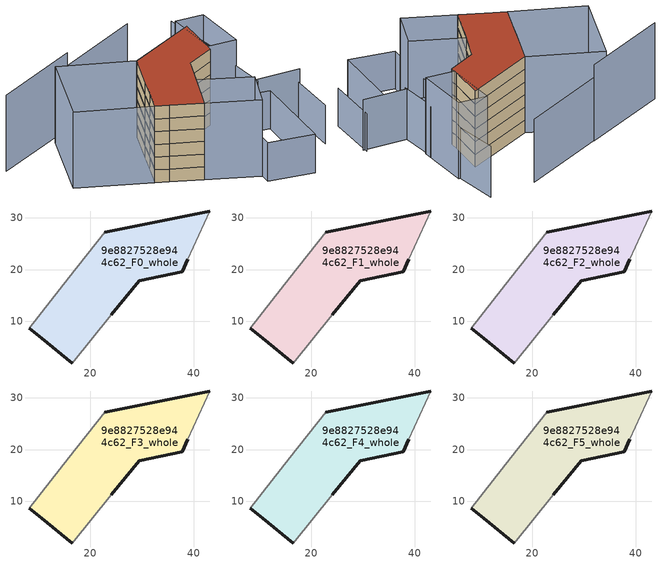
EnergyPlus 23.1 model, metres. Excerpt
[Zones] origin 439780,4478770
9e8827528e944c62_F0_whole
 floor ground (EU_floor_Construction): 43.13,31.33 38.9,21.97 37.83,19.61 29.48,17.83 24.08,11.22 16.49,1.89 10.58,6.67 8.15,8.63 12.35,13.96 15.78,18.37 22.75,27.2 z0
 wall outside (EU_wall_Construction): 43.13,31.33 22.75,27.2 / 8.15,8.63 10.58,6.67 16.49,1.89 / 24.08,11.22 29.48,17.83 37.83,19.61 38.9,21.97 z0:3
 wall adiabatic (EU_wall_Construction): 22.75,27.2 15.78,18.37 12.35,13.96 8.15,8.63 / 16.49,1.89 24.08,11.22 / 38.9,21.97 43.13,31.33 z0:3
9e8827528e944c62_F1_whole
 floor to 9e8827528e944c62_F0_whole (EU_floor_Construction): 43.13,31.33 38.9,21.97 37.83,19.61 29.48,17.83 24.08,11.22 16.49,1.89 10.58,6.67 8.15,8.63 12.35,13.96 15.78,18.37 22.75,27.2 z3
 wall outside (EU_wall_Construction): 43.13,31.33 22.75,27.2 / 8.15,8.63 10.58,6.67 16.49,1.89 / 24.08,11.22 29.48,17.83 37.83,19.61 38.9,21.97 z3:6
 wall adiabatic (EU_wall_Construction): 22.75,27.2 15.78,18.37 12.35,13.96 8.15,8.63 / 16.49,1.89 24.08,11.22 / 38.9,21.97 43.13,31.33 z3:6
9e8827528e944c62_F2_whole
 floor to 9e8827528e944c62_F1_whole (EU_floor_Construction): 43.13,31.33 38.9,21.97 37.83,19.61 29.48,17.83 24.08,11.22 16.49,1.89 10.58,6.67 8.15,8.63 12.35,13.96 15.78,18.37 22.75,27.2 z6
 wall outside (EU_wall_Construction): 43.13,31.33 22.75,27.2 / 8.15,8.63 10.58,6.67 16.49,1.89 / 24.08,11.22 29.48,17.83 37.83,19.61 38.9,21.97 z6:9
 wall adiabatic (EU_wall_Construction): 22.75,27.2 15.78,18.37 12.35,13.96 8.15,8.63 / 16.49,1.89 24.08,11.22 / 38.9,21.97 43.13,31.33 z6:9
9e8827528e944c62_F3_whole
 floor to 9e8827528e944c62_F2_whole (EU_floor_Construction): 43.13,31.33 38.9,21.97 37.83,19.61 29.48,17.83 24.08,11.22 16.49,1.89 10.58,6.67 8.15,8.63 12.35,13.96 15.78,18.37 22.75,27.2 z9
 wall outside (EU_wall_Construction): 43.13,31.33 22.75,27.2 / 8.15,8.63 10.58,6.67 16.49,1.89 / 24.08,11.22 29.48,17.83 37.83,19.61 38.9,21.97 z9:12
 wall adiabatic (EU_wall_Construction): 22.75,27.2 15.78,18.37 12.35,13.96 8.15,8.63 / 16.49,1.89 24.08,11.22 / 38.9,21.97 43.13,31.33 z9:12
9e8827528e944c62_F4_whole
 floor to 9e8827528e944c62_F3_whole (EU_floor_Construction): 43.13,31.33 38.9,21.97 37.83,19.61 29.48,17.83 24.08,11.22 16.49,1.89 10.58,6.67 8.15,8.63 12.35,13.96 15.78,18.37 22.75,27.2 z12
 wall outside (EU_wall_Construction): 43.13,31.33 22.75,27.2 / 8.15,8.63 10.58,6.67 16.49,1.89 / 24.08,11.22 29.48,17.83 37.83,19.61 38.9,21.97 z12:15
 wall adiabatic (EU_wall_Construction): 22.75,27.2 15.78,18.37 12.35,13.96 8.15,8.63 / 16.49,1.89 24.08,11.22 / 38.9,21.97 43.13,31.33 z12:15
9e8827528e944c62_F5_whole
 floor to 9e8827528e944c62_F4_whole (EU_floor_Construction): 43.13,31.33 38.9,21.97 37.83,19.61 29.48,17.83 24.08,11.22 16.49,1.89 10.58,6.67 8.15,8.63 12.35,13.96 15.78,18.37 22.75,27.2 z15
 wall outside (EU_wall_Construction): 43.13,31.33 22.75,27.2 / 8.15,8.63 10.58,6.67 16.49,1.89 / 24.08,11.22 29.48,17.83 37.83,19.61 38.9,21.97 z15:18
 wall adiabatic (EU_wall_Construction): 22.75,27.2 15.78,18.37 12.35,13.96 8.15,8.63 / 16.49,1.89 24.08,11.22 / 38.9,21.97 43.13,31.33 z15:18
 roof outside (EU_roof_Construction): 37.83,19.61 38.9,21.97 43.13,31.33 22.75,27.2 15.78,18.37 12.35,13.96 8.15,8.63 10.58,6.67 16.49,1.89 24.08,11.22 29.48,17.83 z18
shading: 15.76,41.03 -9.08,36.08 / 22.76,27.2 8.15,8.63 / 8.15,8.63 -5.79,19.59 / -5.79,19.59 8.81,38.16 / 8.81,38.16 22.76,27.2 / 24.08,11.22 33.83,3.16 / 33.83,3.16 26.15,-6.13 / 26.15,-6.13 16.4,1.93 / 16.4,1.93 24.08,11.22 / 49.87,32.63 45.14,18.74 / 45.14,18.74 38.57,20.98 / 38.57,20.98 43.29,34.86 / 43.29,34.86 49.87,32.63 z0:18; 42.46,10.76 52.95,7.57 / 42.29,10.02 45.49,20.82 / 45.8,20.66 48.9,31.26 / 48.82,29.83 52.24,44.12 z0:12; 47.52,-4.76 52.94,8.55 / 25.01,-8.65 35.01,13.59 / 35.01,13.59 45.16,9.03 / 45.16,9.03 35.16,-13.22 / 35.16,-13.22 25.01,-8.65 z0:9; 40.3,46 15.66,40.96 z0:15
[Building]
EU S2 Campaign: North Axis=0; Terrain=City; Solar Distribution=FullExterior
[Site:Location]
Madrid: Latitude=40.5; Longitude=-3.5; Time Zone=1; Elevation=609
[SizingPeriod:WeatherFileDays]
AnnualSizingPeriod: Begin Month=1; Begin Day of Month=1; End Month=12; End Day of Month=31; Day of Week for Start Day=Monday; Use Weather File Daylight Saving Period=No; Use Weather File Rain and Snow Indicators=No
[MATERIAL]
EU_InternalMass_Material: Roughness=MediumRough; Thickness=0.1; Conductivity=1; Density=1800; Specific Heat=900; Thermal Absorptance=0.9; Solar Absorptance=0.7; Visible Absorptance=0.7
[MATERIAL:NOMASS] Roughness=MediumRough; Thermal Absorptance=0.9; Solar Absorptance=0.7; Visible Absorptance=0.7
Name | Thermal Resistance
EU_wall_NoMass | 0.459673
EU_roof_NoMass | 0.495815
EU_floor_NoMass | 0.788942
[CONSTRUCTION]
EU_wall_Construction: EU_wall_NoMass
EU_roof_Construction: EU_roof_NoMass
EU_floor_Construction: EU_floor_NoMass
EU_InternalMass_Construction: EU_InternalMass_Material
[ZONE] Type=1; Multiplier=1; Ceiling Height=autocalculate; Volume=1184.51; Floor Area=autocalculate; Part of Total Floor Area=Yes
9e8827528e944c62_F0_whole; 9e8827528e944c62_F1_whole; 9e8827528e944c62_F2_whole; 9e8827528e944c62_F3_whole; 9e8827528e944c62_F4_whole; 9e8827528e944c62_F5_whole
[INTERNALMASS] Construction=EU_InternalMass_Construction; Surface Area=394.836
Name | Zone or ZoneList
9e8827528e944c62_F0_whole_EU_InternalMass | 9e8827528e944c62_F0_whole
9e8827528e944c62_F1_whole_EU_InternalMass | 9e8827528e944c62_F1_whole
9e8827528e944c62_F2_whole_EU_InternalMass | 9e8827528e944c62_F2_whole
9e8827528e944c62_F3_whole_EU_InternalMass | 9e8827528e944c62_F3_whole
9e8827528e944c62_F4_whole_EU_InternalMass | 9e8827528e944c62_F4_whole
9e8827528e944c62_F5_whole_EU_InternalMass | 9e8827528e944c62_F5_whole
[OTHEREQUIPMENT] Fuel Type=Electricity; Design Level Calculation Method=Watts/Area; Power per Zone Floor Area=1; Fraction Latent=0; Fraction Radiant=0; Fraction Lost=0; Carbon Dioxide Generation Rate=0; EndUse Subcategory=EU_Step8_InternalGains
Name | Zone or ZoneList or Space or SpaceList | Schedule
EU_Step8_InternalGain_9e8827528e944c62_F0_whole_f000 | 9e8827528e944c62_F0_whole | EU_Step8_GainSchedule_9e8827528e944c62_F0_whole_f000
EU_Step8_InternalGain_9e8827528e944c62_F1_whole_f000 | 9e8827528e944c62_F1_whole | EU_Step8_GainSchedule_9e8827528e944c62_F1_whole_f000
EU_Step8_InternalGain_9e8827528e944c62_F2_whole_f000 | 9e8827528e944c62_F2_whole | EU_Step8_GainSchedule_9e8827528e944c62_F2_whole_f000
EU_Step8_InternalGain_9e8827528e944c62_F3_whole_f000 | 9e8827528e944c62_F3_whole | EU_Step8_GainSchedule_9e8827528e944c62_F3_whole_f000
EU_Step8_InternalGain_9e8827528e944c62_F4_whole_f000 | 9e8827528e944c62_F4_whole | EU_Step8_GainSchedule_9e8827528e944c62_F4_whole_f000
EU_Step8_InternalGain_9e8827528e944c62_F5_whole_f000 | 9e8827528e944c62_F5_whole | EU_Step8_GainSchedule_9e8827528e944c62_F5_whole_f000
[ZONEVENTILATION:DESIGNFLOWRATE] Schedule=EU_AlwaysOn; Design Flow Rate Calculation Method=AirChanges/Hour; Air Changes per Hour=0.719161; Ventilation Type=Natural; Fan Pressure Rise=0; Fan Total Efficiency=1; Constant Term Coefficient=1; Temperature Term Coefficient=0; Velocity Term Coefficient=0; Velocity Squared Term Coefficient=0; Minimum Indoor Temperature=-100; Maximum Indoor Temperature=100; Delta Temperature=-100; Minimum Outdoor Temperature=-100; Maximum Outdoor Temperature=100; Maximum Wind Speed=40
Name | Zone or ZoneList or Space or SpaceList
EU_ConstantAir_9e8827528e944c62_F0_whole | 9e8827528e944c62_F0_whole
EU_ConstantAir_9e8827528e944c62_F1_whole | 9e8827528e944c62_F1_whole
EU_ConstantAir_9e8827528e944c62_F2_whole | 9e8827528e944c62_F2_whole
EU_ConstantAir_9e8827528e944c62_F3_whole | 9e8827528e944c62_F3_whole
EU_ConstantAir_9e8827528e944c62_F4_whole | 9e8827528e944c62_F4_whole
EU_ConstantAir_9e8827528e944c62_F5_whole | 9e8827528e944c62_F5_whole
[HVACTEMPLATE:THERMOSTAT] Constant Heating Setpoint=20; Constant Cooling Setpoint=50
EU_HeatOnly_9e8827528e944c62_F0_whole; EU_HeatOnly_9e8827528e944c62_F1_whole; EU_HeatOnly_9e8827528e944c62_F2_whole; EU_HeatOnly_9e8827528e944c62_F3_whole; EU_HeatOnly_9e8827528e944c62_F4_whole; EU_HeatOnly_9e8827528e944c62_F5_whole
[HVACTEMPLATE:ZONE:IDEALLOADSAIRSYSTEM] System Availability Schedule=EU_AlwaysOn; Maximum Heating Supply Air Temperature=50; Minimum Cooling Supply Air Temperature=13; Maximum Heating Supply Air Humidity Ratio=0.0156; Minimum Cooling Supply Air Humidity Ratio=0.0077; Heating Limit=NoLimit; Cooling Limit=NoLimit; Heating Availability Schedule=EU_AlwaysOn; Cooling Availability Schedule=EU_CoolingOff; Dehumidification Control Type=ConstantSensibleHeatRatio; Cooling Sensible Heat Ratio=0.7; Dehumidification Setpoint=60; Humidification Control Type=None; Humidification Setpoint=30; Outdoor Air Method=None; Outdoor Air Flow Rate per Person=0.00944; Outdoor Air Flow Rate per Zone Floor Area=0; Outdoor Air Flow Rate per Zone=0; Demand Controlled Ventilation Type=None; Outdoor Air Economizer Type=NoEconomizer; Heat Recovery Type=None; Sensible Heat Recovery Effectiveness=0.7; Latent Heat Recovery Effectiveness=0.65
Name | Template Thermostat
9e8827528e944c62_F0_whole | EU_HeatOnly_9e8827528e944c62_F0_whole
9e8827528e944c62_F1_whole | EU_HeatOnly_9e8827528e944c62_F1_whole
9e8827528e944c62_F2_whole | EU_HeatOnly_9e8827528e944c62_F2_whole
9e8827528e944c62_F3_whole | EU_HeatOnly_9e8827528e944c62_F3_whole
9e8827528e944c62_F4_whole | EU_HeatOnly_9e8827528e944c62_F4_whole
9e8827528e944c62_F5_whole | EU_HeatOnly_9e8827528e944c62_F5_whole
[SIZING:ZONE] Zone Cooling Design Supply Air Temperature Input Method=SupplyAirTemperature; Zone Cooling Design Supply Air Temperature=13; Zone Heating Design Supply Air Temperature Input Method=SupplyAirTemperature; Zone Heating Design Supply Air Temperature=50; Zone Cooling Design Supply Air Humidity Ratio=0.008; Zone Heating Design Supply Air Humidity Ratio=0.008; Cooling Design Air Flow Method=DesignDay; Cooling Design Air Flow Rate=0; Cooling Minimum Air Flow per Zone Floor Area=0.000762; Cooling Minimum Air Flow=0; Cooling Minimum Air Flow Fraction=0.2; Heating Design Air Flow Method=DesignDay; Heating Design Air Flow Rate=0; Heating Maximum Air Flow per Zone Floor Area=0.002032; Heating Maximum Air Flow=0.141576; Heating Maximum Air Flow Fraction=0.3; Account for Dedicated Outdoor Air System=No; Dedicated Outdoor Air System Control Strategy=NeutralSupplyAir; Dedicated Outdoor Air Low Setpoint Temperature for Design=autosize; Dedicated Outdoor Air High Setpoint Temperature for Design=autosize; Zone Load Sizing Method=Sensible Load Only No Latent Load; Zone Latent Cooling Design Supply Air Humidity Ratio Input Method=HumidityRatioDifference; Zone Cooling Design Supply Air Humidity Ratio Difference=0.005; Zone Latent Heating Design Supply Air Humidity Ratio Input Method=HumidityRatioDifference; Zone Humidification Design Supply Air Humidity Ratio Difference=0.005
9e8827528e944c62_F0_whole; 9e8827528e944c62_F1_whole; 9e8827528e944c62_F2_whole; 9e8827528e944c62_F3_whole; 9e8827528e944c62_F4_whole; 9e8827528e944c62_F5_whole
[SCHEDULE:CONSTANT]
Name | Hourly Value
EU_AlwaysOn | 1
EU_CoolingOff | 0
[SCHEDULE:FILE] Column Number=1; Rows to Skip at Top=0; Number of Hours of Data=8760; Column Separator=Comma; Interpolate to Timestep=No; Minutes per Item=60; Adjust Schedule for Daylight Savings=Yes
Name | File
EU_Step8_GainSchedule_9e8827528e944c62_F0_whole_f000 | ../../schedules/9e8827528e944c62/9e8827528e944c62_F0_whole_f000_gain.csv
EU_Step8_GainSchedule_9e8827528e944c62_F1_whole_f000 | ../../schedules/9e8827528e944c62/9e8827528e944c62_F1_whole_f000_gain.csv
EU_Step8_GainSchedule_9e8827528e944c62_F2_whole_f000 | ../../schedules/9e8827528e944c62/9e8827528e944c62_F2_whole_f000_gain.csv
EU_Step8_GainSchedule_9e8827528e944c62_F3_whole_f000 | ../../schedules/9e8827528e944c62/9e8827528e944c62_F3_whole_f000_gain.csv
EU_Step8_GainSchedule_9e8827528e944c62_F4_whole_f000 | ../../schedules/9e8827528e944c62/9e8827528e944c62_F4_whole_f000_gain.csv
EU_Step8_GainSchedule_9e8827528e944c62_F5_whole_f000 | ../../schedules/9e8827528e944c62/9e8827528e944c62_F5_whole_f000_gain.csv
